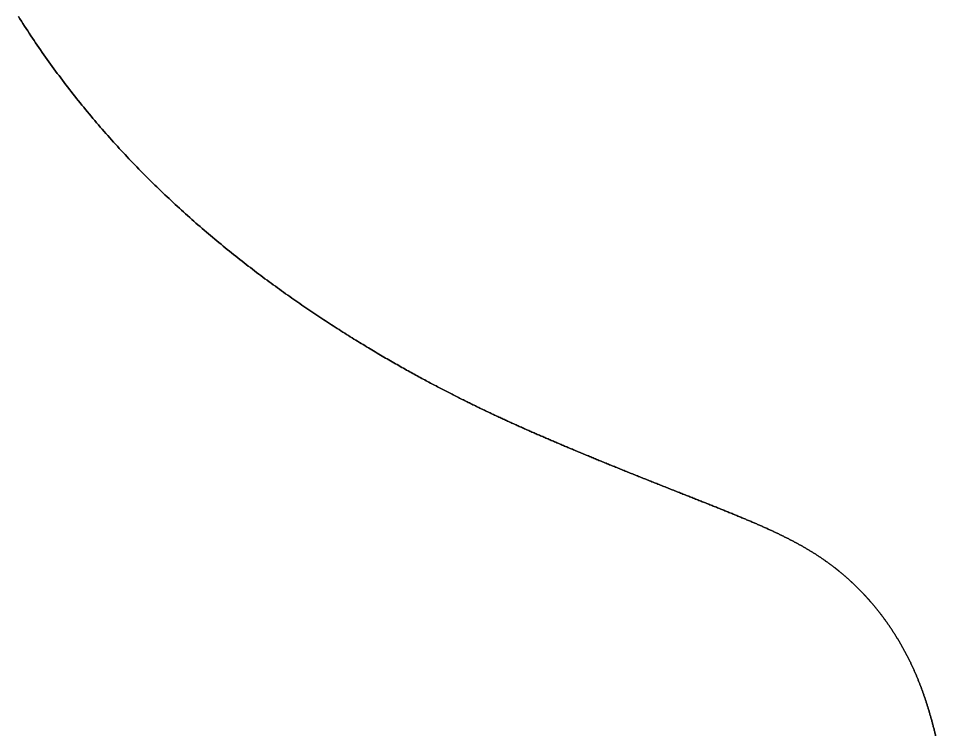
# Model space of a CAD drawing. Header units: inches. Extents: x 130170 to 284068, y 377793 to 804530.
# Drawn here: x 254628.2 to 254704.6, y 735058.7 to 735118.5 of the extents above; entities that cross this region are included whole.
import ezdxf

# ---------------------------------------------------------------- set-up
doc = ezdxf.new("R2010")
doc.units = ezdxf.units.IN
doc.header["$MEASUREMENT"] = 0
doc.layers.add('muni_il', color=7, linetype='Continuous')

msp = doc.modelspace()

# ---------------------------------------------------------------- linework, layer by layer
at = {"layer": 'muni_il'}
for points in [[(254628.202, 735118.652), (254628.33, 735118.449), (254628.459, 735118.246), (254628.588, 735118.044), (254628.718, 735117.843), (254628.849, 735117.641), (254628.98, 735117.441), (254629.112, 735117.24), (254629.244, 735117.04), (254629.377, 735116.841), (254629.511, 735116.642), (254629.645, 735116.443), (254629.78, 735116.245), (254629.915, 735116.047), (254630.052, 735115.85), (254630.188, 735115.653), (254630.326, 735115.457), (254630.464, 735115.261), (254630.602, 735115.066), (254630.741, 735114.871), (254630.881, 735114.677), (254631.021, 735114.483), (254631.162, 735114.289), (254631.304, 735114.096), (254631.446, 735113.904), (254631.589, 735113.711), (254631.732, 735113.52), (254631.876, 735113.329), (254632.021, 735113.138), (254632.166, 735112.948), (254632.311, 735112.758), (254632.457, 735112.569), (254632.604, 735112.38), (254632.752, 735112.192), (254632.9, 735112.004), (254633.048, 735111.817), (254633.197, 735111.631), (254633.347, 735111.445), (254633.497, 735111.259), (254633.648, 735111.074), (254633.799, 735110.889), (254633.951, 735110.705), (254634.103, 735110.521), (254634.256, 735110.338), (254634.409, 735110.156), (254634.563, 735109.974), (254634.718, 735109.792), (254634.873, 735109.611), (254635.028, 735109.43), (254635.184, 735109.25), (254635.341, 735109.071), (254635.498, 735108.892), (254635.656, 735108.714), (254635.814, 735108.536), (254635.972, 735108.359), (254636.131, 735108.182), (254636.291, 735108.006), (254636.451, 735107.83), (254636.611, 735107.655), (254636.772, 735107.48), (254636.933, 735107.307), (254637.095, 735107.133), (254637.258, 735106.96), (254637.42, 735106.788), (254637.583, 735106.616), (254637.747, 735106.445), (254637.911, 735106.274), (254638.076, 735106.104), (254638.24, 735105.935), (254638.406, 735105.766), (254638.571, 735105.598), (254638.737, 735105.43), (254638.904, 735105.263), (254639.071, 735105.097), (254639.238, 735104.931), (254639.405, 735104.765), (254639.573, 735104.601), (254639.742, 735104.437), (254639.91, 735104.273), (254640.079, 735104.11), (254640.249, 735103.948), (254640.418, 735103.786), (254640.588, 735103.625), (254640.758, 735103.465), (254640.929, 735103.305), (254641.1, 735103.146), (254641.271, 735102.987), (254641.442, 735102.829), (254641.614, 735102.672), (254641.786, 735102.515), (254641.958, 735102.359), (254642.13, 735102.204), (254642.303, 735102.049), (254642.475, 735101.895), (254642.648, 735101.741), (254642.822, 735101.588), (254642.995, 735101.436), (254643.168, 735101.285), (254643.342, 735101.134), (254643.516, 735100.984), (254643.69, 735100.834), (254643.864, 735100.685), (254644.038, 735100.537), (254644.213, 735100.389), (254644.387, 735100.243), (254644.562, 735100.096), (254644.737, 735099.951), (254644.911, 735099.806), (254645.086, 735099.662), (254645.261, 735099.519), (254645.436, 735099.376), (254645.611, 735099.234), (254645.786, 735099.092), (254645.96, 735098.952), (254646.135, 735098.812), (254646.31, 735098.673), (254646.485, 735098.534), (254646.66, 735098.396), (254646.834, 735098.259), (254647.009, 735098.123), (254647.184, 735097.987), (254647.358, 735097.852), (254647.532, 735097.718), (254647.707, 735097.585), (254647.881, 735097.452), (254648.055, 735097.32), (254648.229, 735097.188), (254648.402, 735097.058), (254648.576, 735096.928), (254648.749, 735096.799), (254648.922, 735096.671), (254649.095, 735096.543), (254649.268, 735096.416), (254649.44, 735096.29), (254649.612, 735096.164), (254649.784, 735096.04), (254649.956, 735095.916), (254650.127, 735095.793), (254650.298, 735095.67), (254650.469, 735095.549), (254650.639, 735095.428), (254650.809, 735095.308), (254650.979, 735095.188), (254651.148, 735095.07), (254651.317, 735094.952), (254651.485, 735094.835), (254651.654, 735094.718), (254651.821, 735094.603), (254651.989, 735094.488), (254652.156, 735094.374), (254652.322, 735094.261), (254652.488, 735094.148), (254652.654, 735094.037), (254652.819, 735093.926), (254652.983, 735093.816), (254653.148, 735093.706), (254653.311, 735093.597), (254653.474, 735093.49), (254653.637, 735093.382), (254653.799, 735093.276), (254653.96, 735093.171), (254654.121, 735093.066), (254654.282, 735092.962), (254654.441, 735092.858), (254654.601, 735092.756), (254654.759, 735092.654), (254654.917, 735092.553), (254655.075, 735092.453), (254655.232, 735092.353), (254655.388, 735092.255), (254655.543, 735092.157), (254655.698, 735092.06), (254655.853, 735091.963), (254656.006, 735091.867), (254656.159, 735091.772), (254656.312, 735091.678), (254656.463, 735091.585), (254656.614, 735091.492), (254656.764, 735091.4), (254656.914, 735091.309), (254657.063, 735091.219), (254657.211, 735091.129), (254657.359, 735091.04), (254657.505, 735090.952), (254657.651, 735090.864), (254657.797, 735090.777), (254657.941, 735090.691), (254658.085, 735090.606), (254658.228, 735090.521), (254658.371, 735090.438), (254658.512, 735090.354), (254658.653, 735090.272), (254658.793, 735090.19), (254658.933, 735090.109), (254659.071, 735090.029), (254659.209, 735089.949), (254659.346, 735089.87), (254659.483, 735089.792), (254659.618, 735089.714), (254659.753, 735089.637), (254659.887, 735089.561), (254660.021, 735089.485), (254660.153, 735089.411), (254660.285, 735089.336), (254660.416, 735089.263), (254660.547, 735089.19), (254660.676, 735089.117), (254660.805, 735089.046), (254660.933, 735088.975), (254661.06, 735088.904), (254661.187, 735088.835), (254661.312, 735088.766), (254661.437, 735088.697), (254661.562, 735088.629), (254661.685, 735088.562), (254661.808, 735088.495), (254661.93, 735088.429), (254662.051, 735088.364), (254662.172, 735088.299), (254662.292, 735088.234), (254662.411, 735088.17), (254662.529, 735088.107), (254662.647, 735088.045), (254662.764, 735087.982), (254662.88, 735087.921), (254662.996, 735087.86), (254663.111, 735087.799), (254663.225, 735087.739), (254663.339, 735087.68), (254663.451, 735087.621), (254663.564, 735087.563), (254663.675, 735087.505), (254663.786, 735087.447), (254663.896, 735087.39), (254664.006, 735087.334), (254664.115, 735087.278), (254664.223, 735087.223), (254664.331, 735087.168), (254664.438, 735087.113), (254664.545, 735087.059), (254664.651, 735087.005), (254664.756, 735086.952), (254664.861, 735086.899), (254664.965, 735086.847), (254665.068, 735086.795), (254665.172, 735086.743), (254665.274, 735086.692), (254665.376, 735086.641), (254665.478, 735086.591), (254665.578, 735086.541), (254665.679, 735086.491), (254665.779, 735086.442), (254665.879, 735086.393), (254665.978, 735086.345), (254666.076, 735086.297), (254666.174, 735086.249), (254666.272, 735086.201), (254666.369, 735086.154), (254666.466, 735086.107), (254666.562, 735086.06), (254666.658, 735086.014), (254666.754, 735085.968), (254666.849, 735085.922), (254666.944, 735085.877), (254667.038, 735085.832), (254667.132, 735085.787), (254667.226, 735085.742), (254667.32, 735085.698), (254667.413, 735085.654), (254667.506, 735085.61), (254667.598, 735085.567), (254667.69, 735085.523), (254667.782, 735085.48), (254667.874, 735085.437), (254667.965, 735085.394), (254668.057, 735085.352), (254668.147, 735085.309), (254668.238, 735085.267), (254668.329, 735085.225), (254668.419, 735085.184), (254668.509, 735085.142), (254668.599, 735085.101), (254668.689, 735085.059), (254668.778, 735085.018), (254668.868, 735084.977), (254668.957, 735084.936), (254669.046, 735084.896), (254669.135, 735084.855), (254669.224, 735084.815), (254669.313, 735084.774), (254669.401, 735084.734), (254669.49, 735084.694), (254669.578, 735084.654), (254669.667, 735084.614), (254669.755, 735084.575), (254669.844, 735084.535), (254669.932, 735084.495), (254670.02, 735084.456), (254670.109, 735084.416), (254670.197, 735084.377), (254670.285, 735084.338), (254670.373, 735084.299), (254670.462, 735084.259), (254670.55, 735084.22), (254670.638, 735084.181), (254670.726, 735084.142), (254670.815, 735084.103), (254670.903, 735084.064), (254670.992, 735084.025), (254671.08, 735083.987), (254671.169, 735083.948), (254671.257, 735083.909), (254671.346, 735083.87), (254671.435, 735083.831), (254671.524, 735083.793), (254671.613, 735083.754), (254671.702, 735083.715), (254671.791, 735083.676), (254671.881, 735083.637), (254671.97, 735083.599), (254672.06, 735083.56), (254672.15, 735083.521), (254672.239, 735083.482), (254672.329, 735083.444), (254672.42, 735083.405), (254672.51, 735083.366), (254672.6, 735083.327), (254672.691, 735083.288), (254672.782, 735083.25), (254672.873, 735083.211), (254672.964, 735083.172), (254673.055, 735083.133), (254673.147, 735083.094), (254673.239, 735083.055), (254673.33, 735083.016), (254673.423, 735082.977), (254673.515, 735082.938), (254673.607, 735082.899), (254673.7, 735082.859), (254673.793, 735082.82), (254673.886, 735082.781), (254673.979, 735082.742), (254674.072, 735082.702), (254674.166, 735082.663), (254674.259, 735082.623), (254674.353, 735082.584), (254674.448, 735082.545), (254674.542, 735082.505), (254674.637, 735082.465), (254674.731, 735082.426), (254674.826, 735082.386), (254674.921, 735082.346), (254675.017, 735082.307), (254675.112, 735082.267), (254675.208, 735082.227), (254675.304, 735082.187), (254675.4, 735082.147), (254675.496, 735082.107), (254675.593, 735082.067), (254675.69, 735082.027), (254675.786, 735081.987), (254675.883, 735081.947), (254675.981, 735081.907), (254676.078, 735081.867), (254676.176, 735081.827), (254676.273, 735081.786), (254676.371, 735081.746), (254676.469, 735081.706), (254676.568, 735081.665), (254676.666, 735081.625), (254676.765, 735081.584), (254676.863, 735081.544), (254676.962, 735081.504), (254677.061, 735081.463), (254677.16, 735081.423), (254677.26, 735081.382), (254677.359, 735081.342), (254677.459, 735081.301), (254677.558, 735081.26), (254677.658, 735081.22), (254677.758, 735081.179), (254677.858, 735081.139), (254677.958, 735081.098), (254678.058, 735081.057), (254678.159, 735081.017), (254678.259, 735080.976), (254678.36, 735080.935), (254678.46, 735080.895), (254678.561, 735080.854), (254678.662, 735080.813), (254678.762, 735080.773), (254678.863, 735080.732), (254678.964, 735080.691), (254679.065, 735080.651), (254679.166, 735080.61), (254679.267, 735080.569), (254679.368, 735080.529), (254679.469, 735080.488), (254679.57, 735080.448), (254679.671, 735080.407), (254679.772, 735080.367), (254679.874, 735080.326), (254679.975, 735080.286), (254680.076, 735080.245), (254680.177, 735080.205), (254680.278, 735080.164), (254680.379, 735080.124), (254680.48, 735080.084), (254680.581, 735080.043), (254680.682, 735080.003), (254680.783, 735079.963), (254680.884, 735079.923), (254680.984, 735079.883), (254681.085, 735079.842), (254681.186, 735079.802), (254681.286, 735079.762), (254681.387, 735079.723), (254681.487, 735079.683), (254681.587, 735079.643), (254681.688, 735079.603), (254681.788, 735079.563), (254681.888, 735079.524), (254681.987, 735079.484), (254682.087, 735079.445), (254682.187, 735079.405), (254682.286, 735079.366), (254682.385, 735079.326), (254682.484, 735079.287), (254682.583, 735079.248), (254682.682, 735079.209), (254682.781, 735079.17), (254682.879, 735079.131), (254682.977, 735079.092), (254683.076, 735079.053), (254683.173, 735079.015), (254683.271, 735078.976), (254683.369, 735078.937), (254683.466, 735078.899), (254683.563, 735078.86), (254683.66, 735078.822), (254683.757, 735078.784), (254683.853, 735078.746), (254683.949, 735078.708), (254684.045, 735078.67), (254684.141, 735078.632), (254684.237, 735078.594), (254684.332, 735078.556), (254684.427, 735078.519), (254684.522, 735078.481), (254684.616, 735078.444), (254684.71, 735078.406), (254684.805, 735078.369), (254684.898, 735078.332), (254684.992, 735078.295), (254685.085, 735078.258), (254685.178, 735078.221), (254685.27, 735078.184), (254685.363, 735078.148), (254685.455, 735078.111), (254685.547, 735078.075), (254685.638, 735078.038), (254685.729, 735078.002), (254685.82, 735077.966), (254685.911, 735077.93), (254686.001, 735077.894), (254686.091, 735077.858), (254686.18, 735077.822), (254686.27, 735077.786), (254686.359, 735077.75), (254686.447, 735077.715), (254686.536, 735077.679), (254686.624, 735077.644), (254686.711, 735077.609), (254686.798, 735077.574), (254686.886, 735077.539), (254686.972, 735077.504), (254687.059, 735077.469), (254687.145, 735077.434), (254687.23, 735077.399), (254687.316, 735077.365), (254687.401, 735077.33), (254687.485, 735077.295), (254687.57, 735077.261), (254687.654, 735077.227), (254687.737, 735077.193), (254687.821, 735077.159), (254687.903, 735077.124), (254687.986, 735077.091), (254688.068, 735077.057), (254688.15, 735077.023), (254688.232, 735076.989), (254688.313, 735076.956), (254688.394, 735076.922), (254688.474, 735076.888), (254688.554, 735076.855), (254688.634, 735076.822), (254688.714, 735076.788), (254688.793, 735076.755), (254688.871, 735076.722), (254688.95, 735076.689), (254689.028, 735076.656), (254689.105, 735076.623), (254689.183, 735076.59), (254689.26, 735076.557), (254689.336, 735076.525), (254689.413, 735076.492), (254689.489, 735076.459), (254689.564, 735076.427), (254689.639, 735076.394), (254689.714, 735076.362), (254689.789, 735076.329), (254689.863, 735076.297), (254689.937, 735076.264), (254690.011, 735076.232), (254690.084, 735076.2), (254690.157, 735076.168), (254690.229, 735076.135), (254690.301, 735076.103), (254690.373, 735076.071), (254690.445, 735076.039), (254690.516, 735076.007), (254690.587, 735075.975), (254690.657, 735075.943), (254690.727, 735075.911), (254690.797, 735075.879), (254690.867, 735075.847), (254690.936, 735075.815), (254691.005, 735075.783), (254691.074, 735075.752), (254691.142, 735075.72), (254691.21, 735075.688), (254691.277, 735075.656), (254691.345, 735075.624), (254691.412, 735075.592), (254691.478, 735075.561), (254691.545, 735075.529), (254691.611, 735075.497), (254691.677, 735075.465), (254691.742, 735075.433), (254691.808, 735075.402), (254691.872, 735075.37), (254691.937, 735075.338), (254692.001, 735075.306), (254692.065, 735075.274), (254692.129, 735075.242), (254692.193, 735075.211), (254692.256, 735075.179), (254692.319, 735075.147), (254692.381, 735075.115), (254692.444, 735075.083), (254692.505, 735075.051), (254692.567, 735075.019), (254692.629, 735074.987), (254692.69, 735074.955), (254692.751, 735074.923), (254692.812, 735074.891), (254692.872, 735074.858), (254692.932, 735074.826), (254692.992, 735074.794), (254693.052, 735074.762), (254693.111, 735074.729), (254693.171, 735074.697), (254693.229, 735074.665), (254693.288, 735074.632), (254693.346, 735074.6), (254693.405, 735074.567), (254693.463, 735074.534), (254693.52, 735074.502), (254693.578, 735074.469), (254693.635, 735074.436), (254693.692, 735074.403), (254693.749, 735074.37), (254693.805, 735074.337), (254693.861, 735074.304), (254693.918, 735074.271), (254693.973, 735074.238), (254694.029, 735074.205), (254694.084, 735074.172), (254694.14, 735074.138), (254694.195, 735074.105), (254694.249, 735074.071), (254694.304, 735074.038), (254694.358, 735074.004), (254694.412, 735073.97), (254694.466, 735073.937), (254694.52, 735073.903), (254694.573, 735073.869), (254694.627, 735073.835), (254694.68, 735073.801), (254694.733, 735073.766), (254694.786, 735073.732), (254694.838, 735073.698), (254694.89, 735073.663), (254694.942, 735073.629), (254694.995, 735073.594), (254695.046, 735073.559), (254695.098, 735073.525), (254695.149, 735073.49), (254695.201, 735073.455), (254695.252, 735073.42), (254695.302, 735073.385), (254695.353, 735073.349), (254695.404, 735073.314), (254695.454, 735073.279), (254695.504, 735073.243), (254695.554, 735073.207), (254695.604, 735073.172), (254695.653, 735073.136), (254695.703, 735073.1), (254695.752, 735073.064), (254695.801, 735073.028), (254695.85, 735072.992), (254695.899, 735072.955), (254695.948, 735072.919), (254695.996, 735072.882), (254696.044, 735072.846), (254696.093, 735072.809), (254696.141, 735072.772), (254696.188, 735072.735), (254696.236, 735072.698), (254696.284, 735072.661), (254696.331, 735072.624), (254696.378, 735072.587), (254696.425, 735072.549), (254696.472, 735072.512), (254696.519, 735072.474), (254696.566, 735072.436), (254696.612, 735072.399), (254696.658, 735072.361), (254696.704, 735072.323), (254696.75, 735072.285), (254696.796, 735072.246), (254696.842, 735072.208), (254696.888, 735072.17), (254696.933, 735072.131), (254696.978, 735072.092), (254697.023, 735072.054), (254697.068, 735072.015), (254697.113, 735071.976), (254697.158, 735071.937), (254697.202, 735071.898), (254697.247, 735071.858), (254697.291, 735071.819), (254697.335, 735071.78), (254697.379, 735071.74), (254697.423, 735071.7), (254697.467, 735071.661), (254697.51, 735071.621), (254697.554, 735071.581), (254697.597, 735071.541), (254697.64, 735071.5), (254697.683, 735071.46), (254697.726, 735071.42), (254697.769, 735071.379), (254697.812, 735071.339), (254697.854, 735071.298), (254697.897, 735071.257), (254697.939, 735071.216), (254697.981, 735071.175), (254698.023, 735071.134), (254698.065, 735071.093), (254698.106, 735071.052), (254698.148, 735071.011), (254698.189, 735070.969), (254698.231, 735070.928), (254698.272, 735070.886), (254698.313, 735070.844), (254698.354, 735070.802), (254698.395, 735070.76), (254698.435, 735070.718), (254698.476, 735070.676), (254698.516, 735070.634), (254698.556, 735070.592), (254698.596, 735070.549), (254698.636, 735070.507), (254698.676, 735070.464), (254698.716, 735070.422), (254698.756, 735070.379), (254698.795, 735070.336), (254698.834, 735070.293), (254698.873, 735070.25), (254698.913, 735070.207), (254698.952, 735070.163), (254698.99, 735070.12), (254699.029, 735070.077), (254699.068, 735070.033), (254699.106, 735069.99), (254699.144, 735069.946), (254699.183, 735069.902), (254699.221, 735069.859), (254699.259, 735069.815), (254699.296, 735069.771), (254699.334, 735069.727), (254699.372, 735069.682), (254699.409, 735069.638), (254699.446, 735069.594), (254699.483, 735069.549), (254699.52, 735069.505), (254699.557, 735069.46), (254699.594, 735069.416), (254699.631, 735069.371), (254699.667, 735069.326), (254699.704, 735069.281), (254699.74, 735069.236), (254699.776, 735069.191), (254699.812, 735069.146), (254699.848, 735069.101), (254699.884, 735069.055), (254699.919, 735069.01), (254699.955, 735068.964), (254699.99, 735068.919), (254700.025, 735068.873), (254700.061, 735068.827), (254700.096, 735068.782), (254700.13, 735068.736), (254700.165, 735068.69), (254700.2, 735068.644), (254700.234, 735068.598), (254700.269, 735068.551), (254700.303, 735068.505), (254700.337, 735068.459), (254700.371, 735068.412), (254700.405, 735068.366), (254700.439, 735068.319), (254700.473, 735068.273), (254700.506, 735068.226), (254700.539, 735068.179), (254700.573, 735068.132), (254700.606, 735068.085), (254700.639, 735068.038), (254700.672, 735067.991), (254700.705, 735067.943), (254700.737, 735067.896), (254700.77, 735067.849), (254700.802, 735067.801), (254700.835, 735067.754), (254700.867, 735067.706), (254700.899, 735067.658), (254700.931, 735067.611), (254700.963, 735067.563), (254700.994, 735067.515), (254701.026, 735067.467), (254701.057, 735067.419), (254701.089, 735067.37), (254701.12, 735067.322), (254701.151, 735067.274), (254701.182, 735067.225), (254701.213, 735067.177), (254701.244, 735067.128), (254701.274, 735067.079), (254701.305, 735067.03), (254701.335, 735066.982), (254701.366, 735066.932), (254701.396, 735066.883), (254701.426, 735066.834), (254701.456, 735066.785), (254701.486, 735066.736), (254701.515, 735066.686), (254701.545, 735066.637), (254701.575, 735066.587), (254701.604, 735066.537), (254701.633, 735066.488), (254701.662, 735066.438), (254701.691, 735066.388), (254701.721, 735066.338), (254701.749, 735066.287), (254701.778, 735066.237), (254701.807, 735066.187), (254701.835, 735066.136), (254701.864, 735066.086), (254701.892, 735066.035), (254701.92, 735065.984), (254701.948, 735065.933), (254701.976, 735065.882), (254702.004, 735065.831), (254702.032, 735065.78), (254702.059, 735065.729), (254702.087, 735065.677), (254702.114, 735065.626), (254702.142, 735065.574), (254702.169, 735065.522), (254702.196, 735065.47), (254702.223, 735065.418), (254702.25, 735065.366), (254702.276, 735065.314), (254702.303, 735065.261), (254702.33, 735065.209), (254702.356, 735065.156), (254702.383, 735065.104), (254702.409, 735065.051), (254702.435, 735064.998), (254702.461, 735064.945), (254702.487, 735064.892), (254702.513, 735064.838), (254702.539, 735064.784), (254702.564, 735064.731), (254702.59, 735064.677), (254702.615, 735064.623), (254702.641, 735064.569), (254702.666, 735064.515), (254702.691, 735064.461), (254702.716, 735064.406), (254702.741, 735064.351), (254702.766, 735064.296), (254702.791, 735064.241), (254702.816, 735064.186), (254702.84, 735064.131), (254702.865, 735064.076), (254702.889, 735064.02), (254702.914, 735063.964), (254702.938, 735063.908), (254702.962, 735063.852), (254702.986, 735063.796), (254703.01, 735063.74), (254703.034, 735063.683), (254703.058, 735063.626), (254703.081, 735063.569), (254703.105, 735063.512), (254703.128, 735063.455), (254703.152, 735063.397), (254703.175, 735063.339), (254703.198, 735063.282), (254703.222, 735063.223), (254703.245, 735063.165), (254703.268, 735063.107), (254703.291, 735063.048), (254703.314, 735062.989), (254703.336, 735062.93), (254703.359, 735062.871), (254703.382, 735062.811), (254703.404, 735062.751), (254703.426, 735062.691), (254703.449, 735062.631), (254703.471, 735062.571), (254703.493, 735062.51), (254703.515, 735062.449), (254703.537, 735062.388), (254703.559, 735062.327), (254703.581, 735062.265), (254703.603, 735062.203), (254703.625, 735062.141), (254703.646, 735062.079), (254703.668, 735062.016), (254703.69, 735061.954), (254703.711, 735061.89), (254703.732, 735061.827), (254703.754, 735061.763), (254703.775, 735061.7), (254703.796, 735061.635), (254703.817, 735061.571), (254703.838, 735061.506), (254703.859, 735061.441), (254703.88, 735061.376), (254703.901, 735061.31), (254703.922, 735061.245), (254703.943, 735061.179), (254703.963, 735061.112), (254703.984, 735061.045), (254704.004, 735060.978), (254704.025, 735060.911), (254704.045, 735060.843), (254704.066, 735060.775), (254704.086, 735060.707), (254704.106, 735060.638), (254704.127, 735060.569), (254704.147, 735060.5), (254704.167, 735060.43), (254704.187, 735060.36), (254704.207, 735060.29), (254704.227, 735060.22), (254704.247, 735060.149), (254704.267, 735060.077), (254704.287, 735060.005), (254704.306, 735059.933), (254704.326, 735059.861), (254704.346, 735059.788), (254704.366, 735059.715), (254704.385, 735059.641), (254704.405, 735059.567), (254704.424, 735059.493), (254704.444, 735059.418), (254704.463, 735059.343), (254704.483, 735059.268), (254704.502, 735059.192), (254704.522, 735059.116), (254704.541, 735059.039), (254704.561, 735058.962), (254704.58, 735058.884), (254704.599, 735058.806), (254704.618, 735058.728)], [(254704.618, 735058.728), (254704.599, 735058.806), (254704.58, 735058.884), (254704.561, 735058.962), (254704.541, 735059.039), (254704.522, 735059.116), (254704.502, 735059.192), (254704.483, 735059.268), (254704.463, 735059.343), (254704.444, 735059.418), (254704.424, 735059.493), (254704.405, 735059.567), (254704.385, 735059.641), (254704.366, 735059.715), (254704.346, 735059.788), (254704.326, 735059.861), (254704.306, 735059.933), (254704.287, 735060.005), (254704.267, 735060.077), (254704.247, 735060.149), (254704.227, 735060.22), (254704.207, 735060.29), (254704.187, 735060.36), (254704.167, 735060.43), (254704.147, 735060.5), (254704.127, 735060.569), (254704.106, 735060.638), (254704.086, 735060.707), (254704.066, 735060.775), (254704.045, 735060.843), (254704.025, 735060.911), (254704.004, 735060.978), (254703.984, 735061.045), (254703.963, 735061.112), (254703.943, 735061.179), (254703.922, 735061.245), (254703.901, 735061.31), (254703.88, 735061.376), (254703.859, 735061.441), (254703.838, 735061.506), (254703.817, 735061.571), (254703.796, 735061.635), (254703.775, 735061.7), (254703.754, 735061.763), (254703.732, 735061.827), (254703.711, 735061.89), (254703.69, 735061.954), (254703.668, 735062.016), (254703.646, 735062.079), (254703.625, 735062.141), (254703.603, 735062.203), (254703.581, 735062.265), (254703.559, 735062.327), (254703.537, 735062.388), (254703.515, 735062.449), (254703.493, 735062.51), (254703.471, 735062.571), (254703.449, 735062.631), (254703.426, 735062.691), (254703.404, 735062.751), (254703.382, 735062.811), (254703.359, 735062.871), (254703.336, 735062.93), (254703.314, 735062.989), (254703.291, 735063.048), (254703.268, 735063.107), (254703.245, 735063.165), (254703.222, 735063.223), (254703.198, 735063.282), (254703.175, 735063.339), (254703.152, 735063.397), (254703.128, 735063.455), (254703.105, 735063.512), (254703.081, 735063.569), (254703.058, 735063.626), (254703.034, 735063.683), (254703.01, 735063.74), (254702.986, 735063.796), (254702.962, 735063.852), (254702.938, 735063.908), (254702.914, 735063.964), (254702.889, 735064.02), (254702.865, 735064.076), (254702.84, 735064.131), (254702.816, 735064.186), (254702.791, 735064.241), (254702.766, 735064.296), (254702.741, 735064.351), (254702.716, 735064.406), (254702.691, 735064.461), (254702.666, 735064.515), (254702.641, 735064.569), (254702.615, 735064.623), (254702.59, 735064.677), (254702.564, 735064.731), (254702.539, 735064.784), (254702.513, 735064.838), (254702.487, 735064.892), (254702.461, 735064.945), (254702.435, 735064.998), (254702.409, 735065.051), (254702.383, 735065.104), (254702.356, 735065.156), (254702.33, 735065.209), (254702.303, 735065.261), (254702.276, 735065.314), (254702.25, 735065.366), (254702.223, 735065.418), (254702.196, 735065.47), (254702.169, 735065.522), (254702.142, 735065.574), (254702.114, 735065.626), (254702.087, 735065.677), (254702.059, 735065.729), (254702.032, 735065.78), (254702.004, 735065.831), (254701.976, 735065.882), (254701.948, 735065.933), (254701.92, 735065.984), (254701.892, 735066.035), (254701.864, 735066.086), (254701.835, 735066.136), (254701.807, 735066.187), (254701.778, 735066.237), (254701.749, 735066.287), (254701.721, 735066.338), (254701.691, 735066.388), (254701.662, 735066.438), (254701.633, 735066.488), (254701.604, 735066.537), (254701.575, 735066.587), (254701.545, 735066.637), (254701.515, 735066.686), (254701.486, 735066.736), (254701.456, 735066.785), (254701.426, 735066.834), (254701.396, 735066.883), (254701.366, 735066.932), (254701.335, 735066.982), (254701.305, 735067.03), (254701.274, 735067.079), (254701.244, 735067.128), (254701.213, 735067.177), (254701.182, 735067.225), (254701.151, 735067.274), (254701.12, 735067.322), (254701.089, 735067.37), (254701.057, 735067.419), (254701.026, 735067.467), (254700.994, 735067.515), (254700.963, 735067.563), (254700.931, 735067.611), (254700.899, 735067.658), (254700.867, 735067.706), (254700.835, 735067.754), (254700.802, 735067.801), (254700.77, 735067.849), (254700.737, 735067.896), (254700.705, 735067.943), (254700.672, 735067.991), (254700.639, 735068.038), (254700.606, 735068.085), (254700.573, 735068.132), (254700.539, 735068.179), (254700.506, 735068.226), (254700.473, 735068.273), (254700.439, 735068.319), (254700.405, 735068.366), (254700.371, 735068.412), (254700.337, 735068.459), (254700.303, 735068.505), (254700.269, 735068.551), (254700.234, 735068.598), (254700.2, 735068.644), (254700.165, 735068.69), (254700.13, 735068.736), (254700.096, 735068.782), (254700.061, 735068.827), (254700.025, 735068.873), (254699.99, 735068.919), (254699.955, 735068.964), (254699.919, 735069.01), (254699.884, 735069.055), (254699.848, 735069.101), (254699.812, 735069.146), (254699.776, 735069.191), (254699.74, 735069.236), (254699.704, 735069.281), (254699.667, 735069.326), (254699.631, 735069.371), (254699.594, 735069.416), (254699.557, 735069.46), (254699.52, 735069.505), (254699.483, 735069.549), (254699.446, 735069.594), (254699.409, 735069.638), (254699.372, 735069.682), (254699.334, 735069.727), (254699.296, 735069.771), (254699.259, 735069.815), (254699.221, 735069.859), (254699.183, 735069.902), (254699.144, 735069.946), (254699.106, 735069.99), (254699.068, 735070.033), (254699.029, 735070.077), (254698.99, 735070.12), (254698.952, 735070.163), (254698.913, 735070.207), (254698.873, 735070.25), (254698.834, 735070.293), (254698.795, 735070.336), (254698.756, 735070.379), (254698.716, 735070.422), (254698.676, 735070.464), (254698.636, 735070.507), (254698.596, 735070.549), (254698.556, 735070.592), (254698.516, 735070.634), (254698.476, 735070.676), (254698.435, 735070.718), (254698.395, 735070.76), (254698.354, 735070.802), (254698.313, 735070.844), (254698.272, 735070.886), (254698.231, 735070.928), (254698.189, 735070.969), (254698.148, 735071.011), (254698.106, 735071.052), (254698.065, 735071.093), (254698.023, 735071.134), (254697.981, 735071.175), (254697.939, 735071.216), (254697.897, 735071.257), (254697.854, 735071.298), (254697.812, 735071.339), (254697.769, 735071.379), (254697.726, 735071.42), (254697.683, 735071.46), (254697.64, 735071.5), (254697.597, 735071.541), (254697.554, 735071.581), (254697.51, 735071.621), (254697.467, 735071.661), (254697.423, 735071.7), (254697.379, 735071.74), (254697.335, 735071.78), (254697.291, 735071.819), (254697.247, 735071.858), (254697.202, 735071.898), (254697.158, 735071.937), (254697.113, 735071.976), (254697.068, 735072.015), (254697.023, 735072.054), (254696.978, 735072.092), (254696.933, 735072.131), (254696.888, 735072.17), (254696.842, 735072.208), (254696.796, 735072.246), (254696.75, 735072.285), (254696.704, 735072.323), (254696.658, 735072.361), (254696.612, 735072.399), (254696.566, 735072.436), (254696.519, 735072.474), (254696.472, 735072.512), (254696.425, 735072.549), (254696.378, 735072.587), (254696.331, 735072.624), (254696.284, 735072.661), (254696.236, 735072.698), (254696.188, 735072.735), (254696.141, 735072.772), (254696.093, 735072.809), (254696.044, 735072.846), (254695.996, 735072.882), (254695.948, 735072.919), (254695.899, 735072.955), (254695.85, 735072.992), (254695.801, 735073.028), (254695.752, 735073.064), (254695.703, 735073.1), (254695.653, 735073.136), (254695.604, 735073.172), (254695.554, 735073.207), (254695.504, 735073.243), (254695.454, 735073.279), (254695.404, 735073.314), (254695.353, 735073.349), (254695.302, 735073.385), (254695.252, 735073.42), (254695.201, 735073.455), (254695.149, 735073.49), (254695.098, 735073.525), (254695.046, 735073.559), (254694.995, 735073.594), (254694.942, 735073.629), (254694.89, 735073.663), (254694.838, 735073.698), (254694.786, 735073.732), (254694.733, 735073.766), (254694.68, 735073.801), (254694.627, 735073.835), (254694.573, 735073.869), (254694.52, 735073.903), (254694.466, 735073.937), (254694.412, 735073.97), (254694.358, 735074.004), (254694.304, 735074.038), (254694.249, 735074.071), (254694.195, 735074.105), (254694.14, 735074.138), (254694.084, 735074.172), (254694.029, 735074.205), (254693.973, 735074.238), (254693.918, 735074.271), (254693.861, 735074.304), (254693.805, 735074.337), (254693.749, 735074.37), (254693.692, 735074.403), (254693.635, 735074.436), (254693.578, 735074.469), (254693.52, 735074.502), (254693.463, 735074.534), (254693.405, 735074.567), (254693.346, 735074.6), (254693.288, 735074.632), (254693.229, 735074.665), (254693.171, 735074.697), (254693.111, 735074.729), (254693.052, 735074.762), (254692.992, 735074.794), (254692.932, 735074.826), (254692.872, 735074.858), (254692.812, 735074.891), (254692.751, 735074.923), (254692.69, 735074.955), (254692.629, 735074.987), (254692.567, 735075.019), (254692.505, 735075.051), (254692.444, 735075.083), (254692.381, 735075.115), (254692.319, 735075.147), (254692.256, 735075.179), (254692.193, 735075.211), (254692.129, 735075.242), (254692.065, 735075.274), (254692.001, 735075.306), (254691.937, 735075.338), (254691.872, 735075.37), (254691.808, 735075.402), (254691.742, 735075.433), (254691.677, 735075.465), (254691.611, 735075.497), (254691.545, 735075.529), (254691.478, 735075.561), (254691.412, 735075.592), (254691.345, 735075.624), (254691.277, 735075.656), (254691.21, 735075.688), (254691.142, 735075.72), (254691.074, 735075.752), (254691.005, 735075.783), (254690.936, 735075.815), (254690.867, 735075.847), (254690.797, 735075.879), (254690.727, 735075.911), (254690.657, 735075.943), (254690.587, 735075.975), (254690.516, 735076.007), (254690.445, 735076.039), (254690.373, 735076.071), (254690.301, 735076.103), (254690.229, 735076.135), (254690.157, 735076.168), (254690.084, 735076.2), (254690.011, 735076.232), (254689.937, 735076.264), (254689.863, 735076.297), (254689.789, 735076.329), (254689.714, 735076.362), (254689.639, 735076.394), (254689.564, 735076.427), (254689.489, 735076.459), (254689.413, 735076.492), (254689.336, 735076.525), (254689.26, 735076.557), (254689.183, 735076.59), (254689.105, 735076.623), (254689.028, 735076.656), (254688.95, 735076.689), (254688.871, 735076.722), (254688.793, 735076.755), (254688.714, 735076.788), (254688.634, 735076.822), (254688.554, 735076.855), (254688.474, 735076.888), (254688.394, 735076.922), (254688.313, 735076.956), (254688.232, 735076.989), (254688.15, 735077.023), (254688.068, 735077.057), (254687.986, 735077.091), (254687.903, 735077.124), (254687.821, 735077.159), (254687.737, 735077.193), (254687.654, 735077.227), (254687.57, 735077.261), (254687.485, 735077.295), (254687.401, 735077.33), (254687.316, 735077.365), (254687.23, 735077.399), (254687.145, 735077.434), (254687.059, 735077.469), (254686.972, 735077.504), (254686.886, 735077.539), (254686.798, 735077.574), (254686.711, 735077.609), (254686.624, 735077.644), (254686.536, 735077.679), (254686.447, 735077.715), (254686.359, 735077.75), (254686.27, 735077.786), (254686.18, 735077.822), (254686.091, 735077.858), (254686.001, 735077.894), (254685.911, 735077.93), (254685.82, 735077.966), (254685.729, 735078.002), (254685.638, 735078.038), (254685.547, 735078.075), (254685.455, 735078.111), (254685.363, 735078.148), (254685.27, 735078.184), (254685.178, 735078.221), (254685.085, 735078.258), (254684.992, 735078.295), (254684.898, 735078.332), (254684.805, 735078.369), (254684.71, 735078.406), (254684.616, 735078.444), (254684.522, 735078.481), (254684.427, 735078.519), (254684.332, 735078.556), (254684.237, 735078.594), (254684.141, 735078.632), (254684.045, 735078.67), (254683.949, 735078.708), (254683.853, 735078.746), (254683.757, 735078.784), (254683.66, 735078.822), (254683.563, 735078.86), (254683.466, 735078.899), (254683.369, 735078.937), (254683.271, 735078.976), (254683.173, 735079.015), (254683.076, 735079.053), (254682.977, 735079.092), (254682.879, 735079.131), (254682.781, 735079.17), (254682.682, 735079.209), (254682.583, 735079.248), (254682.484, 735079.287), (254682.385, 735079.326), (254682.286, 735079.366), (254682.187, 735079.405), (254682.087, 735079.445), (254681.987, 735079.484), (254681.888, 735079.524), (254681.788, 735079.563), (254681.688, 735079.603), (254681.587, 735079.643), (254681.487, 735079.683), (254681.387, 735079.723), (254681.286, 735079.762), (254681.186, 735079.802), (254681.085, 735079.842), (254680.984, 735079.883), (254680.884, 735079.923), (254680.783, 735079.963), (254680.682, 735080.003), (254680.581, 735080.043), (254680.48, 735080.084), (254680.379, 735080.124), (254680.278, 735080.164), (254680.177, 735080.205), (254680.076, 735080.245), (254679.975, 735080.286), (254679.874, 735080.326), (254679.772, 735080.367), (254679.671, 735080.407), (254679.57, 735080.448), (254679.469, 735080.488), (254679.368, 735080.529), (254679.267, 735080.569), (254679.166, 735080.61), (254679.065, 735080.651), (254678.964, 735080.691), (254678.863, 735080.732), (254678.762, 735080.773), (254678.662, 735080.813), (254678.561, 735080.854), (254678.46, 735080.895), (254678.36, 735080.935), (254678.259, 735080.976), (254678.159, 735081.017), (254678.058, 735081.057), (254677.958, 735081.098), (254677.858, 735081.139), (254677.758, 735081.179), (254677.658, 735081.22), (254677.558, 735081.26), (254677.459, 735081.301), (254677.359, 735081.342), (254677.26, 735081.382), (254677.16, 735081.423), (254677.061, 735081.463), (254676.962, 735081.504), (254676.863, 735081.544), (254676.765, 735081.584), (254676.666, 735081.625), (254676.568, 735081.665), (254676.469, 735081.706), (254676.371, 735081.746), (254676.273, 735081.786), (254676.176, 735081.827), (254676.078, 735081.867), (254675.981, 735081.907), (254675.883, 735081.947), (254675.786, 735081.987), (254675.69, 735082.027), (254675.593, 735082.067), (254675.496, 735082.107), (254675.4, 735082.147), (254675.304, 735082.187), (254675.208, 735082.227), (254675.112, 735082.267), (254675.017, 735082.307), (254674.921, 735082.346), (254674.826, 735082.386), (254674.731, 735082.426), (254674.637, 735082.465), (254674.542, 735082.505), (254674.448, 735082.545), (254674.353, 735082.584), (254674.259, 735082.623), (254674.166, 735082.663), (254674.072, 735082.702), (254673.979, 735082.742), (254673.886, 735082.781), (254673.793, 735082.82), (254673.7, 735082.859), (254673.607, 735082.899), (254673.515, 735082.938), (254673.423, 735082.977), (254673.33, 735083.016), (254673.239, 735083.055), (254673.147, 735083.094), (254673.055, 735083.133), (254672.964, 735083.172), (254672.873, 735083.211), (254672.782, 735083.25), (254672.691, 735083.288), (254672.6, 735083.327), (254672.51, 735083.366), (254672.42, 735083.405), (254672.329, 735083.444), (254672.239, 735083.482), (254672.15, 735083.521), (254672.06, 735083.56), (254671.97, 735083.599), (254671.881, 735083.637), (254671.791, 735083.676), (254671.702, 735083.715), (254671.613, 735083.754), (254671.524, 735083.793), (254671.435, 735083.831), (254671.346, 735083.87), (254671.257, 735083.909), (254671.169, 735083.948), (254671.08, 735083.987), (254670.992, 735084.025), (254670.903, 735084.064), (254670.815, 735084.103), (254670.726, 735084.142), (254670.638, 735084.181), (254670.55, 735084.22), (254670.462, 735084.259), (254670.373, 735084.299), (254670.285, 735084.338), (254670.197, 735084.377), (254670.109, 735084.416), (254670.02, 735084.456), (254669.932, 735084.495), (254669.844, 735084.535), (254669.755, 735084.575), (254669.667, 735084.614), (254669.578, 735084.654), (254669.49, 735084.694), (254669.401, 735084.734), (254669.313, 735084.774), (254669.224, 735084.815), (254669.135, 735084.855), (254669.046, 735084.896), (254668.957, 735084.936), (254668.868, 735084.977), (254668.778, 735085.018), (254668.689, 735085.059), (254668.599, 735085.101), (254668.509, 735085.142), (254668.419, 735085.184), (254668.329, 735085.225), (254668.238, 735085.267), (254668.147, 735085.309), (254668.057, 735085.352), (254667.965, 735085.394), (254667.874, 735085.437), (254667.782, 735085.48), (254667.69, 735085.523), (254667.598, 735085.567), (254667.506, 735085.61), (254667.413, 735085.654), (254667.32, 735085.698), (254667.226, 735085.742), (254667.132, 735085.787), (254667.038, 735085.832), (254666.944, 735085.877), (254666.849, 735085.922), (254666.754, 735085.968), (254666.658, 735086.014), (254666.562, 735086.06), (254666.466, 735086.107), (254666.369, 735086.154), (254666.272, 735086.201), (254666.174, 735086.249), (254666.076, 735086.297), (254665.978, 735086.345), (254665.879, 735086.393), (254665.779, 735086.442), (254665.679, 735086.491), (254665.578, 735086.541), (254665.478, 735086.591), (254665.376, 735086.641), (254665.274, 735086.692), (254665.172, 735086.743), (254665.068, 735086.795), (254664.965, 735086.847), (254664.861, 735086.899), (254664.756, 735086.952), (254664.651, 735087.005), (254664.545, 735087.059), (254664.438, 735087.113), (254664.331, 735087.168), (254664.223, 735087.223), (254664.115, 735087.278), (254664.006, 735087.334), (254663.896, 735087.39), (254663.786, 735087.447), (254663.675, 735087.505), (254663.564, 735087.563), (254663.451, 735087.621), (254663.339, 735087.68), (254663.225, 735087.739), (254663.111, 735087.799), (254662.996, 735087.86), (254662.88, 735087.921), (254662.764, 735087.982), (254662.647, 735088.045), (254662.529, 735088.107), (254662.411, 735088.17), (254662.292, 735088.234), (254662.172, 735088.299), (254662.051, 735088.364), (254661.93, 735088.429), (254661.808, 735088.495), (254661.685, 735088.562), (254661.562, 735088.629), (254661.437, 735088.697), (254661.312, 735088.766), (254661.187, 735088.835), (254661.06, 735088.904), (254660.933, 735088.975), (254660.805, 735089.046), (254660.676, 735089.117), (254660.547, 735089.19), (254660.416, 735089.263), (254660.285, 735089.336), (254660.153, 735089.411), (254660.021, 735089.485), (254659.887, 735089.561), (254659.753, 735089.637), (254659.618, 735089.714), (254659.483, 735089.792), (254659.346, 735089.87), (254659.209, 735089.949), (254659.071, 735090.029), (254658.933, 735090.109), (254658.793, 735090.19), (254658.653, 735090.272), (254658.512, 735090.354), (254658.371, 735090.438), (254658.228, 735090.521), (254658.085, 735090.606), (254657.941, 735090.691), (254657.797, 735090.777), (254657.651, 735090.864), (254657.505, 735090.952), (254657.359, 735091.04), (254657.211, 735091.129), (254657.063, 735091.219), (254656.914, 735091.309), (254656.764, 735091.4), (254656.614, 735091.492), (254656.463, 735091.585), (254656.312, 735091.678), (254656.159, 735091.772), (254656.006, 735091.867), (254655.853, 735091.963), (254655.698, 735092.06), (254655.543, 735092.157), (254655.388, 735092.255), (254655.232, 735092.353), (254655.075, 735092.453), (254654.917, 735092.553), (254654.759, 735092.654), (254654.601, 735092.756), (254654.441, 735092.858), (254654.282, 735092.962), (254654.121, 735093.066), (254653.96, 735093.171), (254653.799, 735093.276), (254653.637, 735093.382), (254653.474, 735093.49), (254653.311, 735093.597), (254653.148, 735093.706), (254652.983, 735093.816), (254652.819, 735093.926), (254652.654, 735094.037), (254652.488, 735094.148), (254652.322, 735094.261), (254652.156, 735094.374), (254651.989, 735094.488), (254651.821, 735094.603), (254651.654, 735094.718), (254651.485, 735094.835), (254651.317, 735094.952), (254651.148, 735095.07), (254650.979, 735095.188), (254650.809, 735095.308), (254650.639, 735095.428), (254650.469, 735095.549), (254650.298, 735095.67), (254650.127, 735095.793), (254649.956, 735095.916), (254649.784, 735096.04), (254649.612, 735096.164), (254649.44, 735096.29), (254649.268, 735096.416), (254649.095, 735096.543), (254648.922, 735096.671), (254648.749, 735096.799), (254648.576, 735096.928), (254648.402, 735097.058), (254648.229, 735097.188), (254648.055, 735097.32), (254647.881, 735097.452), (254647.707, 735097.585), (254647.532, 735097.718), (254647.358, 735097.852), (254647.184, 735097.987), (254647.009, 735098.123), (254646.834, 735098.259), (254646.66, 735098.396), (254646.485, 735098.534), (254646.31, 735098.673), (254646.135, 735098.812), (254645.96, 735098.952), (254645.786, 735099.092), (254645.611, 735099.234), (254645.436, 735099.376), (254645.261, 735099.519), (254645.086, 735099.662), (254644.911, 735099.806), (254644.737, 735099.951), (254644.562, 735100.096), (254644.387, 735100.243), (254644.213, 735100.389), (254644.038, 735100.537), (254643.864, 735100.685), (254643.69, 735100.834), (254643.516, 735100.984), (254643.342, 735101.134), (254643.168, 735101.285), (254642.995, 735101.436), (254642.822, 735101.588), (254642.648, 735101.741), (254642.475, 735101.895), (254642.303, 735102.049), (254642.13, 735102.204), (254641.958, 735102.359), (254641.786, 735102.515), (254641.614, 735102.672), (254641.442, 735102.829), (254641.271, 735102.987), (254641.1, 735103.146), (254640.929, 735103.305), (254640.758, 735103.465), (254640.588, 735103.625), (254640.418, 735103.786), (254640.249, 735103.948), (254640.079, 735104.11), (254639.91, 735104.273), (254639.742, 735104.437), (254639.573, 735104.601), (254639.405, 735104.765), (254639.238, 735104.931), (254639.071, 735105.097), (254638.904, 735105.263), (254638.737, 735105.43), (254638.571, 735105.598), (254638.406, 735105.766), (254638.24, 735105.935), (254638.076, 735106.104), (254637.911, 735106.274), (254637.747, 735106.445), (254637.583, 735106.616), (254637.42, 735106.788), (254637.258, 735106.96), (254637.095, 735107.133), (254636.933, 735107.307), (254636.772, 735107.48), (254636.611, 735107.655), (254636.451, 735107.83), (254636.291, 735108.006), (254636.131, 735108.182), (254635.972, 735108.359), (254635.814, 735108.536), (254635.656, 735108.714), (254635.498, 735108.892), (254635.341, 735109.071), (254635.184, 735109.25), (254635.028, 735109.43), (254634.873, 735109.611), (254634.718, 735109.792), (254634.563, 735109.974), (254634.409, 735110.156), (254634.256, 735110.338), (254634.103, 735110.521), (254633.951, 735110.705), (254633.799, 735110.889), (254633.648, 735111.074), (254633.497, 735111.259), (254633.347, 735111.445), (254633.197, 735111.631), (254633.048, 735111.817), (254632.9, 735112.004), (254632.752, 735112.192), (254632.604, 735112.38), (254632.457, 735112.569), (254632.311, 735112.758), (254632.166, 735112.948), (254632.021, 735113.138), (254631.876, 735113.329), (254631.732, 735113.52), (254631.589, 735113.711), (254631.446, 735113.904), (254631.304, 735114.096), (254631.162, 735114.289), (254631.021, 735114.483), (254630.881, 735114.677), (254630.741, 735114.871), (254630.602, 735115.066), (254630.464, 735115.261), (254630.326, 735115.457), (254630.188, 735115.653), (254630.052, 735115.85), (254629.915, 735116.047), (254629.78, 735116.245), (254629.645, 735116.443), (254629.511, 735116.642), (254629.377, 735116.841), (254629.244, 735117.04), (254629.112, 735117.24), (254628.98, 735117.441), (254628.849, 735117.641), (254628.718, 735117.843), (254628.588, 735118.044), (254628.459, 735118.246), (254628.33, 735118.449), (254628.202, 735118.652)]]:
    msp.add_lwpolyline(points, dxfattribs=at)

doc.saveas('drawing.dxf')
